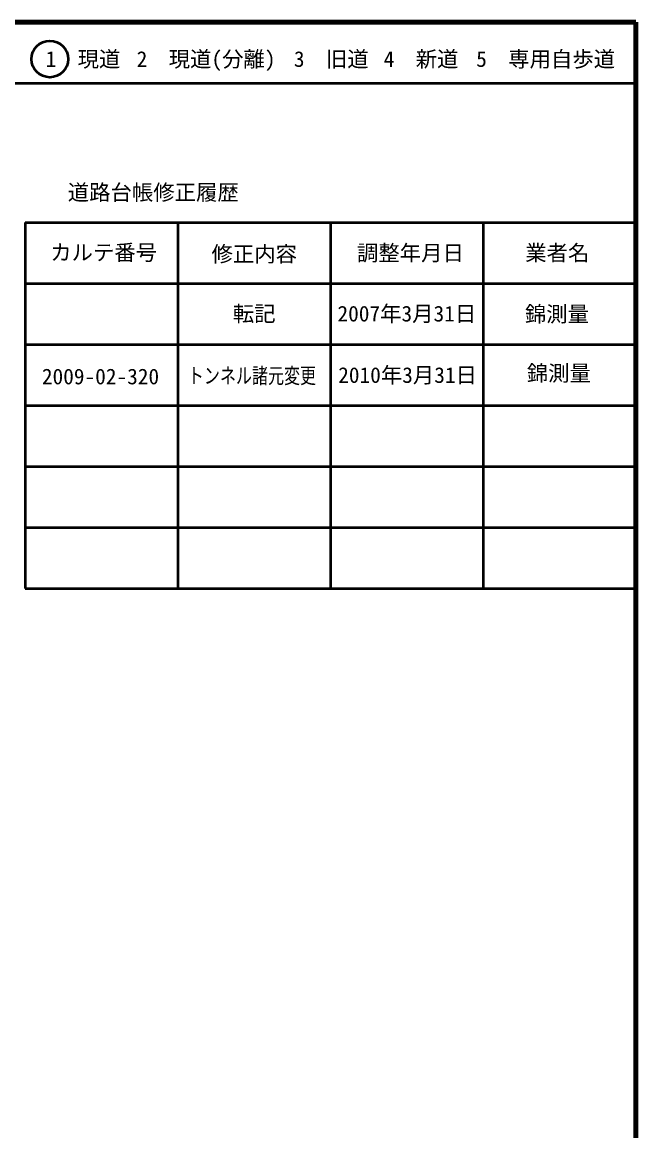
# Model space of a CAD drawing. Units: millimetres on the paper, enlarged 1000 times. Extents: x -6096 to 633904, y -204620 to 155380.
# Drawn here: x 533404 to 633904, y -26263 to 155380 of the extents above; entities that cross this region are included whole.
import ezdxf
from ezdxf.enums import TextEntityAlignment as Align

# ---------------------------------------------------------------- set-up
doc = ezdxf.new("R2010")
doc.units = ezdxf.units.MM
doc.header["$LTSCALE"] = 1000
for name, color, linetype, lineweight in [('M-TTL', 2, 'Continuous', 140), ('M-TTL-FRAM', 2, 'Continuous', 50), ('M-TTL-LINE', 7, 'Continuous', 50)]:
    doc.layers.add(name, color=color, linetype=linetype, lineweight=lineweight)
doc.layers.add('M-TTL-TXT', color=7, linetype='Continuous')
doc.styles.add('ＭＳ ゴシック', font='')
doc.styles.get('ＭＳ ゴシック').set_extended_font_data('MS Gothic')

msp = doc.modelspace()

# ---------------------------------------------------------------- linework, layer by layer
at = {"layer": 'M-TTL'}
for p, q in [((633904, 155380), (-6096, 155380)), ((633904, -204620), (633904, 155380))]:
    msp.add_line(p, q, dxfattribs=at)
at = {"layer": 'M-TTL-FRAM'}
for p, q in [((533904, 122577), (533904, 62577)), ((533904, 122577), (633904, 122577)), ((533904, 62577), (633904, 62577))]:
    msp.add_line(p, q, dxfattribs=at)
at = {"layer": 'M-TTL-LINE'}
for p, q in [((-6096, 145380), (633904, 145380)), ((558904, 122577), (558904, 62577)), ((583904, 122577), (583904, 62577)), ((608904, 122577), (608904, 62577)), ((533904, 112577), (633904, 112577)), ((533904, 102577), (633904, 102577)), ((533904, 92577), (633904, 92577)), ((533904, 82577), (633904, 82577)), ((533904, 72577), (633904, 72577))]:
    msp.add_line(p, q, dxfattribs=at)
msp.add_circle((537935, 149338), 3000, dxfattribs=at)

# ---------------------------------------------------------------- texts
at = {"layer": 'M-TTL-TXT', "style": 'ＭＳ ゴシック'}
for s, p in [('1\u3000現道', (543353, 149338)), ('2\u3000現道(分離)', (563523, 149338)), ('3\u3000旧道', (584026, 149338)), ('4\u3000新道', (598728, 149338)), ('5\u3000専用自歩道', (619133, 149338)), ('道路台帳修正履歴', (554873, 127494)), ('カルテ番号', (546744, 117658)), ('修正内容', (571413, 117403)), ('調整年月日', (596993, 117577)), ('業者名', (621039, 117577)), ('転記', (571404, 107626)), ('2007年3月31日', (596404, 107626)), ('錦測量', (620981, 107569)), ('2009-02-320', (546231, 97330)), ('2010年3月31日', (596522, 97562)), ('錦測量', (621294, 97866))]:
    msp.add_text(s, height=2566, dxfattribs=at).set_placement(p, align=Align.MIDDLE_CENTER)
at = {"layer": 'M-TTL-TXT', "style": 'ＭＳ ゴシック', "width": 0.75}
msp.add_text('トンネル諸元変更', height=2566, dxfattribs=at).set_placement((571039, 97460), align=Align.MIDDLE_CENTER)

doc.saveas('drawing.dxf')
